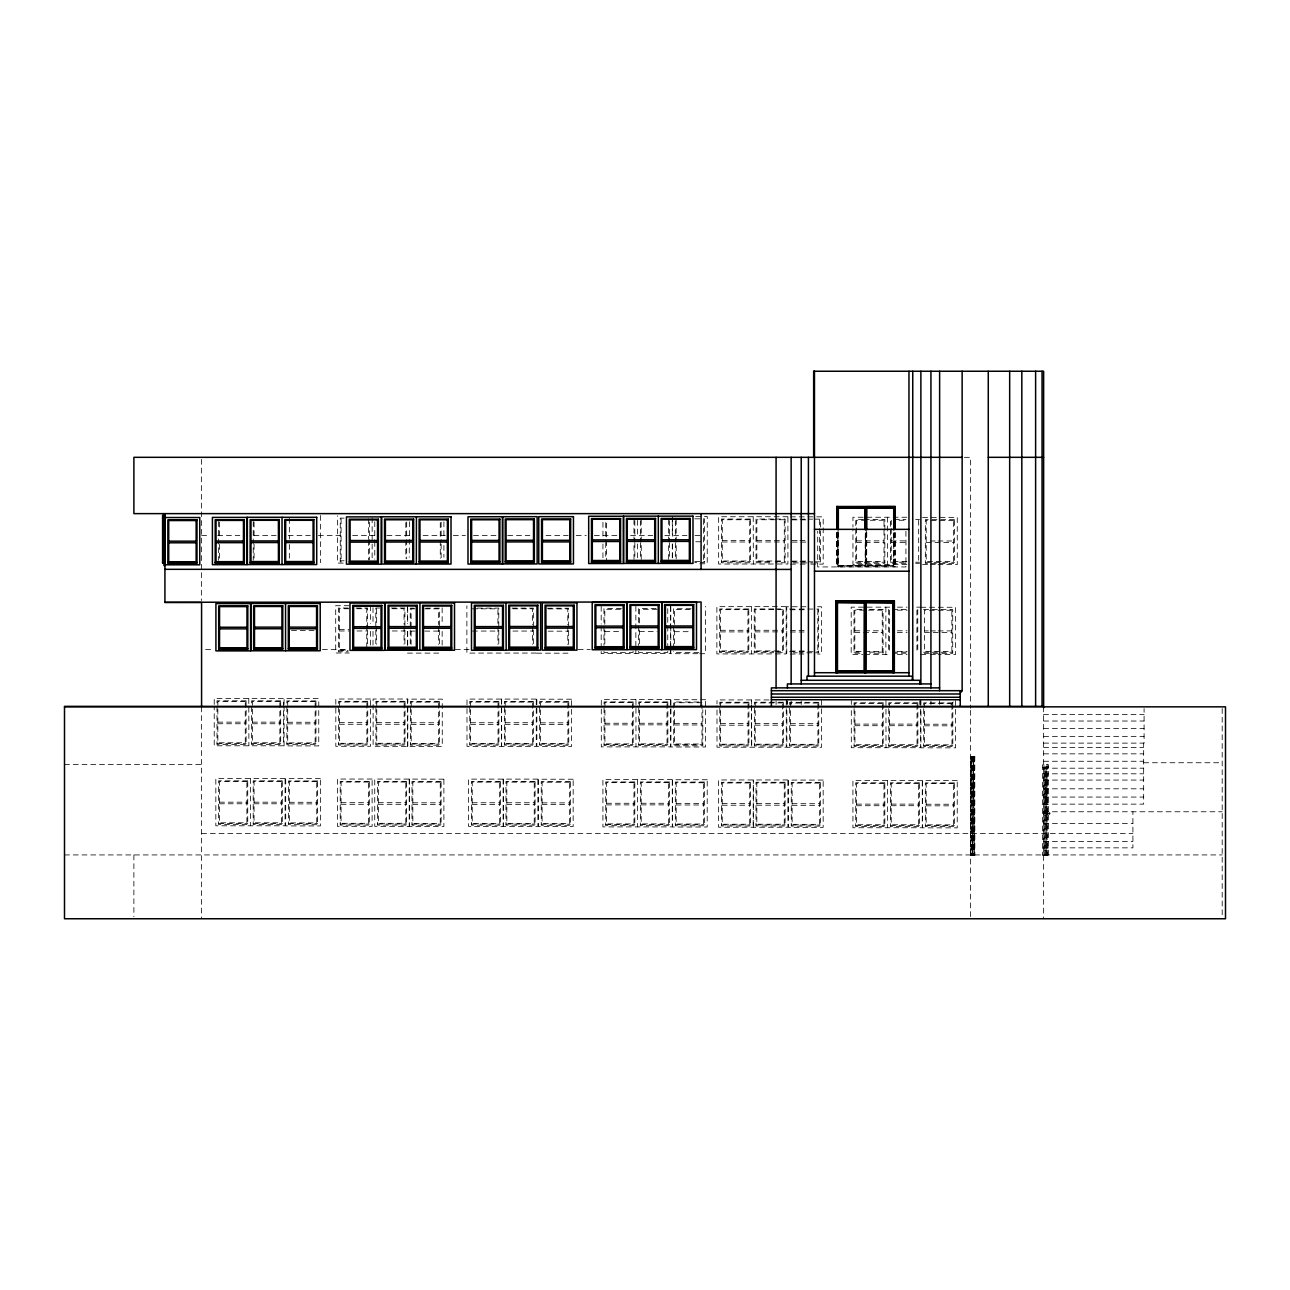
<?xml version="1.0" encoding="UTF-8"?>
<svg xmlns="http://www.w3.org/2000/svg" width="1290" height="1290" viewBox="0 0 1290 1290"><rect width="100%" height="100%" fill="white"/><g stroke="black" fill="none" stroke-linecap="round" stroke-linejoin="round"><path stroke-width="0.75" stroke-dasharray="5 3.75" d="M972.515 853.158L971.563 758.681M974.385 853.142L973.45 758.665M1044.868 767.099L1044.868 855.141L1044.868 766.986L1048.399 766.986M1045.996 855.141L1045.996 767.099M1046.142 767.099L1046.142 855.141L1046.142 766.986M1047.27 855.141L1047.27 767.099M1047.415 813.377C1047.029 810.507 1047.351 817.15 1047.432 812.458M1047.722 813.555L1047.722 813.281M837.807 531.625L837.694 565.471L865.284 565.842L865.38 531.851M866.235 531.641L866.138 565.488L893.712 565.859L893.809 531.851M1045.432 813.264L1045.432 813.538M1045.706 812.942C1040.466 814.264 1048.447 813.764 1045.706 812.571M1047.399 812.958C1046.222 814.587 1050.705 811.539 1049.947 813.893M1043.513 813.974L1043.223 812.926L1043.368 813.942M1047.125 812.587L1047.432 814.474M1047.432 813.942L1049.705 813.99M1047.141 814.474L1047.109 813.458M1049.899 812.974L1049.48 813.764M950.843 704.872L953.197 701.937M1049.334 812.942L1049.399 813.99M964.372 457.321L970.419 457.321L970.419 708.339M695.681 516.516L707.243 516.516L707.243 563.794L699.535 563.794M790.447 516.838L823.197 516.838L823.197 564.117L807.782 564.117M906.886 517.242L852.948 517.242L852.948 527.094M922.576 517.355L957.261 517.355L957.261 564.633L937.991 564.633M344.124 518.112L340.254 518.112L340.254 561.86L344.124 561.86M694.762 518.822L704.453 518.822L704.453 562.569L694.762 562.569M773.484 519.032L756.021 519.032L756.021 562.779L773.484 562.779M775.419 519.032L785.126 519.032L785.126 562.779L775.419 562.779M791.302 519.144L812.652 519.144M814.587 519.144L820.408 519.144L820.408 562.891L814.587 562.891M863.494 519.548L855.738 519.548L855.738 563.295L884.859 563.295L884.859 519.548L865.445 519.548M894.293 519.548L905.935 519.548M915.642 519.548L919.512 519.548M792.141 519.854L805.863 519.854M899.082 520.257L906.918 520.257M201.579 535.543L209.641 535.543M217.688 535.543L239.843 535.543M253.953 535.543L276.108 535.543M288.186 535.543L310.342 535.543M318.404 535.543L342.576 535.543M352.638 535.543L374.793 535.543M386.871 535.543L411.042 535.543M423.136 535.543L445.292 535.543M453.338 535.543L465.432 535.543M473.478 535.543L497.65 535.543M507.728 535.543L529.884 535.543M545.993 535.543L568.148 535.543M576.211 535.543L586.273 535.543M594.335 535.543L618.507 535.543M630.584 535.543L652.74 535.543M664.834 535.543L686.973 535.543M695.036 535.543L701.083 535.543M722.287 540.381L749.7 540.381M756.859 540.365L784.288 540.365M792.141 540.478L798.026 540.478M799.977 540.478L805.863 540.478M856.576 540.881L884.005 540.881M891.245 540.881L906.918 540.881M930.122 540.994L935.992 540.994M937.959 540.994L953.632 540.994M695.778 541.768L701.647 541.768M722.287 541.994L749.7 541.994M756.859 541.977L784.288 541.977M792.141 542.09L805.863 542.09M856.576 542.493L884.005 542.493M891.245 542.493L906.918 542.493M926.204 542.606L953.632 542.606M340.254 560.779L344.124 560.779M792.141 561.118L805.863 561.118M694.762 561.489L704.453 561.489M721.433 561.714L750.554 561.714M756.021 561.698L773.484 561.698M775.419 561.698L785.126 561.698M906.918 561.521L891.245 561.521L891.245 520.257M791.302 561.811L812.652 561.811M814.587 561.811L820.408 561.811M855.738 562.214L884.859 562.214M890.406 562.214L905.935 562.214M915.642 562.214L919.512 562.214M925.349 562.327L954.471 562.327M343.253 563.085L337.464 563.085L337.464 515.823M793.237 562.891L812.652 562.891M905.935 563.295L890.406 563.295L890.406 519.548M915.642 563.295L919.512 563.295M790.447 564.117L798.155 564.117M800.074 564.117L805.863 564.117M906.886 564.52L852.948 564.52L852.948 529.061M922.576 564.633L928.349 564.633M930.284 564.633L936.056 564.633M838.323 565.488L865.284 565.536L838.323 565.939M866.751 565.536L893.712 565.536L866.751 565.939M895.26 566.745L836.758 566.762L836.758 532.609M349.187 605.72L335.706 605.72L335.706 652.998L349.187 652.998M806.024 606.751L786.755 606.751L786.755 654.03L806.024 654.03M817.586 606.751L821.44 606.751L821.44 654.03L817.586 654.03M889.713 607.155L851.19 607.155L851.19 654.433L862.752 654.433M897.421 607.155L907.047 607.155M916.69 607.155L920.544 607.155M920.818 607.268L955.503 607.268L955.503 654.546L938.152 654.546M348.187 608.025L338.496 608.025L338.496 651.773L348.187 651.773M355.959 608.025L367.602 608.025L367.602 627.908M379.679 608.025L375.793 608.025L375.793 627.908M391.322 608.025L404.915 608.025L404.915 627.908M414.138 608.138L410.252 608.138L410.252 628.02M425.781 608.138L439.374 608.138L439.374 628.02M477.429 608.106L498.779 608.106L498.779 627.988M512.001 608.106L533.351 608.106L533.351 627.988M547.283 608.219L568.648 608.219L568.648 649.966M349.122 608.735L339.334 608.735L339.334 649.999L349.122 649.999M356.959 608.735L366.763 608.735L366.763 648.096M392.305 608.735L404.06 608.735L404.06 624.457M472.463 608.816L497.924 608.816L497.924 624.537M512.92 608.799L532.512 608.799L532.512 624.521M621.441 608.622L603.962 608.622L603.962 645.468M656.094 608.622L638.631 608.622L638.631 645.468M691.053 608.735L673.59 608.735L673.59 648.499M415.009 608.848L411.107 608.848L411.107 644.403M424.813 608.848L438.519 608.848L438.519 624.57M548.202 608.912L567.793 608.912L567.793 624.634M773.661 608.944L754.247 608.944L754.247 652.692L773.661 652.692M775.613 608.944L783.369 608.944L783.369 652.692L775.613 652.692M789.544 609.057L797.301 609.057M799.252 609.057L818.65 609.057L818.65 652.804L799.252 652.804M620.474 609.315L604.817 609.315L604.817 624.328M657.11 609.315L639.469 609.315L639.469 624.328M690.102 609.428L674.428 609.428L674.428 624.441M861.736 609.461L853.98 609.461L853.98 653.208L861.736 653.208M869.508 609.461L883.086 609.461L883.086 653.208L869.508 653.208M892.519 609.461L906.112 609.461M923.592 609.573L952.713 609.573L952.713 653.321L923.592 653.321M790.383 609.751L806.057 609.751M897.324 610.154L907.112 610.154M339.334 629.359L349.122 629.359M720.513 630.294L747.942 630.294M755.101 630.278L782.53 630.278M291.508 630.568L315.018 630.568M790.383 630.391L806.057 630.391M854.819 630.794L862.655 630.794M864.623 630.794L882.247 630.794M897.324 630.794L907.112 630.794M339.334 630.971L349.122 630.971M356.959 630.971L366.763 630.971M392.305 630.971L404.06 630.971M411.107 631.084L415.009 631.084M424.813 631.084L438.519 631.084M472.463 631.052L497.924 631.052M512.92 631.052L532.512 631.052M924.446 630.907L928.365 630.907M930.316 630.907L936.201 630.907M938.152 630.907L951.859 630.907M548.202 631.165L567.793 631.165M604.817 631.568L620.474 631.568M639.469 631.568L657.11 631.568M674.428 631.681L690.102 631.681M720.513 631.907L747.942 631.907M755.101 631.89L782.53 631.89M790.383 632.003L806.057 632.003M854.819 632.406L882.247 632.406M897.324 632.406L907.112 632.406M924.446 632.519L951.859 632.519M205.61 649.418L213.672 649.418M322.419 649.418L348.606 649.418M455.354 649.418L469.463 649.418M578.226 649.418L590.304 649.418M338.496 650.692L348.187 650.692M790.383 651.031L806.057 651.031M897.324 651.434L907.112 651.434M719.675 651.627L748.797 651.627M754.247 651.611L773.661 651.611M775.613 651.611L783.369 651.611M789.544 651.724L797.301 651.724M799.252 651.724L818.65 651.724M853.98 652.127L861.736 652.127M869.508 652.127L883.086 652.127M892.519 652.127L906.112 652.127M923.592 652.24L952.713 652.24M698.825 652.482L673.59 652.482L673.59 651.402M793.415 652.804L797.301 652.804M407.463 653.111L442.147 653.111M536.14 653.062L466.883 653.079L466.883 605.816M536.737 653.175L571.422 653.175M892.519 653.208L906.112 653.208M697.777 653.707L670.8 653.707L670.8 647.79M699.696 653.707L705.485 653.707L705.485 606.429M864.687 654.433L889.713 654.433M897.421 654.433L907.047 654.433M920.818 654.546L928.526 654.546M930.445 654.546L936.234 654.546M768.921 699.938L716.998 699.938L716.998 703.889M698.938 702.018L673.702 702.018L673.702 745.765L702.808 745.765L702.808 709.774M701.97 702.728L674.541 702.728L674.541 743.991L701.97 743.991L701.97 704.695M1043.497 714.596L1144.085 714.596M1043.642 721.029L1144.085 721.029M217.849 722.142L245.261 722.142M252.421 722.142L279.849 722.142M287.702 722.255L315.131 722.255M339.447 722.658L366.876 722.658M376.745 722.658L404.173 722.658M470.624 722.739L498.037 722.739M505.196 722.722L532.625 722.722M411.204 722.771L438.632 722.771M540.478 722.835L567.906 722.835M604.929 723.239L632.342 723.239M639.582 723.239L667.011 723.239M674.541 723.351L701.97 723.351M755.214 723.561L782.643 723.561M217.849 723.755L245.261 723.755M252.421 723.755L279.849 723.755M720.626 723.577L748.055 723.577M790.496 723.69L817.925 723.69M287.702 723.867L315.131 723.867M854.931 724.093L882.36 724.093M889.6 724.093L917.029 724.093M339.447 724.271L366.876 724.271M376.745 724.271L404.173 724.271M470.624 724.351L498.037 724.351M505.196 724.335L532.625 724.335M924.559 724.206L951.972 724.206M411.204 724.383L438.632 724.383M540.478 724.448L567.906 724.448M604.929 724.851L632.342 724.851M639.582 724.851L667.011 724.851M674.541 724.964L701.97 724.964M755.214 725.174L782.643 725.174M720.626 725.19L748.055 725.19M790.496 725.286L817.925 725.286M854.931 725.706L882.36 725.706M889.6 725.706L917.029 725.706M924.559 725.818L951.972 725.818M1043.642 728.447L1144.085 728.447M1043.642 736.364L1144.085 736.364M1043.642 743.121L1144.085 743.121L1144.085 708.613M216.994 743.475L246.116 743.475M251.582 743.475L280.688 743.475M286.864 743.588L315.969 743.588M338.593 743.991L367.714 743.991M375.906 743.991L405.028 743.991M410.365 744.104L439.487 744.104M469.77 744.072L498.891 744.072M504.358 744.056L533.463 744.056M539.639 744.169L568.761 744.169M604.075 744.572L633.197 744.572M638.744 744.572L667.865 744.572M673.702 744.685L702.808 744.685M719.788 744.91L748.909 744.91M754.36 744.91L783.481 744.91M789.657 745.023L818.763 745.023M854.093 745.427L883.199 745.427M888.762 745.427L917.867 745.427M923.705 745.539L952.826 745.539M1043.642 747.41L1143.666 747.41M1043.642 753.844L1143.666 753.844M970.709 756.795L974.788 756.795M971.064 756.908L972.579 756.908M1043.642 761.261L1143.666 761.261M1143.666 762.745L1222.194 762.745M64.5 764.567L201.579 764.567M1042.626 767.55L1046.126 767.55M1043.642 768.195L1143.666 768.195M1043.642 773.807L1143.666 773.807M1047.077 779.579L1045.755 779.579L1045.755 804.444L1047.077 804.444M1043.642 780.063L1143.666 780.063M1043.642 788.803L1143.666 788.803M1043.642 797.059L1143.666 797.059M219.461 802.17L246.89 802.17M254.049 802.17L281.462 802.17M289.331 802.283L316.743 802.283M341.06 802.686L368.489 802.686M378.373 802.686L405.802 802.686M412.832 802.799L440.261 802.799M472.237 802.767L499.665 802.767M506.825 802.751L534.237 802.751M542.106 802.864L569.535 802.864M606.542 803.267L633.971 803.267M641.211 803.267L668.639 803.267M676.17 803.38L703.582 803.38M722.255 803.606L749.684 803.606M756.827 803.589L784.256 803.589M219.461 803.783L246.89 803.783M254.049 803.783L281.462 803.783M289.331 803.896L316.743 803.896M792.125 803.702L819.537 803.702M856.56 804.122L883.973 804.122M891.229 804.122L918.641 804.122M1043.642 804.138L1143.666 804.138L1143.666 743.121M341.06 804.299L368.489 804.299M378.373 804.299L405.802 804.299M412.832 804.412L440.261 804.412M472.237 804.38L499.665 804.38M506.825 804.363L534.237 804.363M926.172 804.234L953.6 804.234M542.106 804.476L569.535 804.476M606.542 804.879L633.971 804.879M641.211 804.879L668.639 804.879M676.17 804.992L703.582 804.992M722.255 805.218L749.684 805.218M756.827 805.202L784.256 805.202M792.125 805.315L819.537 805.315M856.56 805.718L883.973 805.718M891.229 805.718L918.641 805.718M926.172 805.831L953.6 805.831M1043.642 811.765L1222.194 811.765M218.623 823.504L247.728 823.504M253.195 823.504L282.317 823.504M1043.642 823.488L1132.91 823.488M288.476 823.617L317.598 823.617M340.221 824.02L369.343 824.02M377.519 824.02L406.64 824.02M411.978 824.133L441.099 824.133M471.398 824.1L500.504 824.1M505.97 824.084L535.092 824.084M541.252 824.197L570.374 824.197M605.703 824.6L634.809 824.6M640.356 824.6L669.478 824.6M675.315 824.713L704.437 824.713M721.4 824.939L750.522 824.939M755.988 824.923L785.11 824.923M791.27 825.052L820.392 825.052M855.705 825.455L884.827 825.455M890.374 825.455L919.496 825.455M925.333 825.568L954.439 825.568M201.579 833.501L1132.91 833.501M1043.642 841.58L1132.91 841.58M1043.642 847.852L1132.91 847.852L1132.91 811.765M971.128 853.158L972.176 853.899M973.015 853.142L974.063 853.883M64.5 854.931L1222.194 854.931M970.773 855.06L974.853 855.06M1042.578 855.141L1048.431 855.141M1046.013 812.442L1046.013 814.458M1222.194 708.5L1222.194 916.771M1048.399 855.141L1048.431 764.728L1042.578 764.728L1042.626 855.141M1047.093 764.728L1047.125 855.141M1046.883 779.579L1046.883 804.444M1046.513 779.579L1046.513 804.444M1046.319 779.579L1046.319 804.444M1043.916 764.728L1043.868 855.141M1043.642 706.839L1043.642 918.754M974.563 756.649L974.385 855.512L974.385 756.891L973.112 756.956L973.112 855.512M974.063 756.891L973.95 855.512M973.45 756.891L973.45 855.512M972.789 756.649L973.015 855.512M972.628 756.649L972.515 855.528L971.064 855.528L970.935 756.649M972.402 756.908L972.402 855.528M972.08 756.908L972.08 855.528M971.451 756.908L971.563 855.528M971.241 756.908L971.241 855.528M970.419 710.355L970.419 916.771M955.6 700.567L955.6 747.829L920.931 747.829L920.931 706.469M939.62 700.47L939.62 704.388M930.929 700.809L930.929 704.501M920.931 700.567L920.931 704.501M920.657 700.454L920.657 747.716L851.303 747.716L851.303 706.356M919.738 700.744L919.738 704.485M918.674 520.257L918.674 561.521M917.754 609.461L917.754 653.208M916.916 610.154L916.916 651.434M905.935 531.319L905.935 566.939L817.699 566.939L817.699 531.319M895.212 532.609L895.212 566.939M894.905 532.609L895.05 566.745M894.18 532.786L894.131 566.939M893.68 532.786L893.712 566.939M889.487 610.154L889.487 651.434M888.649 609.461L888.649 653.208M887.633 517.242L887.633 564.52M887.601 780.482L887.601 827.745M885.972 700.454L885.988 747.716M885.875 607.155L885.859 654.433M866.751 531.851L866.703 566.939M866.283 532.786L866.332 566.939M865.751 532.77L865.703 566.939M851.303 700.454L851.303 704.388M838.323 531.835L838.355 566.939M837.097 532.609L837.097 566.762M836.791 532.609L836.871 566.939M821.553 700.051L821.553 747.313L786.868 747.313L786.868 705.952M819.569 519.854L819.569 561.118M817.812 609.751L817.812 651.031M801.219 700.744L801.219 704.485M791.141 700.744L791.141 704.485M787.384 700.809L787.384 704.501M786.868 700.051L786.868 703.985M786.271 699.938L786.271 747.2L716.998 747.216L716.998 705.856M776.08 700.809L776.08 704.501M753.231 516.726L753.328 564.02M751.473 606.639L751.57 653.933M751.586 703.872L751.586 699.938L751.683 747.216L751.586 705.84M703.614 519.515L703.614 560.779M676.186 519.515L676.186 558.828M675.347 520.757L675.347 540.687M675.347 542.687L675.347 558.586M674.428 630.068L674.428 644.984M672.558 516.516L672.558 536.221M672.558 544.09L672.558 557.877M672.284 520.338L672.284 536.108M672.284 543.977L672.284 557.764M670.8 606.429L670.8 624.15M670.8 626.118L670.8 645.822M670.526 606.316L670.526 653.595L601.188 653.595L601.188 647.677M669.51 520.644L669.51 540.575M669.51 542.574L669.51 558.473M668.655 519.402L668.655 560.666M667.752 608.622L667.752 645.468M667.752 651.289L667.752 652.369L638.631 652.369L638.631 651.289M641.243 519.402L641.243 560.666M640.388 520.644L640.388 540.575M640.388 542.574L640.388 558.473M639.469 629.955L639.469 644.871M637.615 520.338L637.615 536.108M637.615 543.977L637.615 557.764M637.582 779.628L637.599 826.906M635.857 606.316L635.841 653.595M635.954 699.599L635.97 746.878M634.841 520.644L634.841 540.575M634.841 542.574L634.841 558.473M633.987 519.402L633.987 560.666M633.084 651.289L633.084 652.369L603.962 652.369L603.962 651.289M606.574 523.159L606.574 560.666M605.72 522.579L605.72 540.575M605.72 542.574L605.72 558.473M604.817 629.955L604.817 644.871M602.946 522.305L602.946 536.108M602.946 543.977L602.946 557.764M601.188 606.316L601.188 624.038M601.188 626.005L601.188 645.71M567.793 626.601L567.793 644.468M533.351 629.971L533.351 649.854M532.512 626.489L532.512 644.355M503.293 779.128L503.293 826.406M503.197 779.112L503.197 826.39M501.665 699.099L501.665 746.378M501.568 699.083L501.568 746.362M498.779 629.988L498.779 649.87M497.924 626.505L497.924 644.371M443.905 521.837L443.905 537.591M443.905 545.476L443.905 557.296M442.147 607.816L442.147 623.57M442.147 631.439L442.147 645.226M441.132 522.111L441.132 542.09M441.132 544.074L441.132 558.006M440.277 522.676L440.277 538.575M440.277 540.542L440.277 558.296M439.374 630.02L439.374 649.902M438.519 626.521L438.519 644.403M410.252 630.02L410.252 649.902M409.446 521.724L409.236 557.296M409.43 779.047L409.43 826.326M409.204 779.16L409.204 826.438M407.688 607.703L407.688 623.457M407.688 631.326L407.688 645.113M407.801 746.297L407.801 699.019L373.116 699.019L373.116 746.297L442.26 746.41L442.26 699.132L407.575 699.132L407.575 746.41M407.463 605.832L407.463 623.57M407.463 631.439L407.463 645.226M406.673 521.999L406.673 558.844M405.818 522.563L405.818 539.446M405.818 540.429L405.818 558.183M404.915 629.907L404.915 649.789M404.06 626.408L404.06 644.291M376.632 608.735L376.632 644.291M375.793 629.907L375.793 649.789M374.777 521.724L374.777 539.446M374.777 541.429L374.777 559.15M373.003 607.703L373.003 623.457M373.003 631.326L373.003 645.113M372.149 517.79L372.149 559.15M370.391 605.72L370.391 623.457M370.391 631.326L370.391 645.113M369.359 521.999L369.359 559.876M368.521 518.822L368.521 539.446M368.521 540.429L368.521 560.086M367.602 629.907L367.602 649.789M341.092 518.822L341.092 560.086M320.404 515.419L320.404 562.682M289.347 518.419L289.347 539.043M289.347 544.461L289.347 559.683M284.074 704.517L284.074 698.616L318.759 698.616L318.759 745.894L284.074 745.894L284.074 706.485M254.066 522.047L254.066 538.93M254.066 544.348L254.066 559.57M253.227 521.482L253.227 560.263M250.421 778.531L250.518 825.81M248.793 698.503L248.889 745.781M219.494 522.063L219.494 538.946M219.494 544.364L219.494 559.586M218.639 521.499L218.639 560.279M214.221 704.421L214.221 698.519L283.478 698.503L283.478 745.781L214.221 745.781L214.221 706.388M201.579 459.321L201.579 570.712M201.579 572.696L201.579 600.543M201.579 706.839L201.579 918.754M133.886 854.931L133.886 916.771M787.916 516.726L718.659 516.742L718.659 564.02L787.916 564.004L787.916 516.726M750.554 519.048L721.433 519.048L721.433 562.795L750.554 562.795L750.554 519.048M749.7 519.741L722.287 519.741L722.287 561.005L749.7 561.005L749.7 519.741M784.288 519.741L756.859 519.741L756.859 561.005L784.288 561.005L784.288 519.741M954.471 519.66L925.349 519.66L925.349 563.408L954.471 563.408L954.471 519.66M884.005 520.257L856.576 520.257L856.576 561.521L884.005 561.521L884.005 520.257M953.632 520.37L926.204 520.37L926.204 561.634L953.632 561.634L953.632 520.37M786.158 606.639L716.885 606.655L716.885 653.933L786.158 653.917L786.158 606.639M748.797 608.961L719.675 608.961L719.675 652.708L748.797 652.708L748.797 608.961M747.942 609.654L720.513 609.654L720.513 650.918L747.942 650.918L747.942 609.654M782.53 609.638L755.101 609.638L755.101 650.918L782.53 650.918L782.53 609.638M882.247 610.154L854.819 610.154L854.819 651.434L882.247 651.434L882.247 610.154M951.859 610.267L924.446 610.267L924.446 651.547L951.859 651.547L951.859 610.267M370.504 699.019L335.819 699.019L335.819 746.297L370.504 746.297L370.504 699.019M536.253 699.083L466.996 699.099L466.996 746.378L536.253 746.362L536.253 699.083M571.534 699.196L536.85 699.196L536.85 746.475L571.534 746.475L571.534 699.196M670.639 699.599L601.301 699.599L601.301 746.878L670.639 746.878L670.639 699.599M705.598 699.712L670.913 699.712L670.913 746.991L705.598 746.991L705.598 699.712M246.116 700.809L216.994 700.809L216.994 744.556L246.116 744.556L246.116 700.809M280.688 700.809L251.582 700.809L251.582 744.556L280.688 744.556L280.688 700.809M315.969 700.922L286.864 700.922L286.864 744.669L315.969 744.669L315.969 700.922M245.261 701.518L217.849 701.518L217.849 742.782L245.261 742.782L245.261 701.518M279.849 701.502L252.421 701.502L252.421 742.766L279.849 742.766L279.849 701.502M367.714 701.325L338.593 701.325L338.593 745.072L367.714 745.072L367.714 701.325M405.028 701.325L375.906 701.325L375.906 745.072L405.028 745.072L405.028 701.325M439.487 701.438L410.365 701.438L410.365 745.185L439.487 745.185L439.487 701.438M498.891 701.405L469.77 701.405L469.77 745.152L498.891 745.152L498.891 701.405M533.463 701.389L504.358 701.389L504.358 745.136L533.463 745.136L533.463 701.389M568.761 701.502L539.639 701.502L539.639 745.249L568.761 745.249L568.761 701.502M315.131 701.615L287.702 701.615L287.702 742.879L315.131 742.879L315.131 701.615M366.876 702.018L339.447 702.018L339.447 743.282L366.876 743.282L366.876 702.018M404.173 702.018L376.745 702.018L376.745 743.282L404.173 743.282L404.173 702.018M633.197 701.905L604.075 701.905L604.075 745.652L633.197 745.652L633.197 701.905M667.865 701.905L638.744 701.905L638.744 745.652L667.865 745.652L667.865 701.905M438.632 702.131L411.204 702.131L411.204 743.395L438.632 743.395L438.632 702.131M498.037 702.099L470.624 702.099L470.624 743.363L498.037 743.363L498.037 702.099M532.625 702.099L505.196 702.099L505.196 743.363L532.625 743.363L532.625 702.099M567.906 702.212L540.478 702.212L540.478 743.475L567.906 743.475L567.906 702.212M748.909 702.244L719.788 702.244L719.788 745.991L748.909 745.991L748.909 702.244M783.481 702.228L754.36 702.228L754.36 745.975L783.481 745.975L783.481 702.228M632.342 702.615L604.929 702.615L604.929 743.879L632.342 743.879L632.342 702.615M667.011 702.615L639.582 702.615L639.582 743.879L667.011 743.879L667.011 702.615M818.763 702.341L789.657 702.341L789.657 746.088L818.763 746.088L818.763 702.341M883.199 702.76L854.093 702.76L854.093 746.491L883.199 746.491L883.199 702.76M917.867 702.76L888.762 702.76L888.762 746.491L917.867 746.491L917.867 702.76M952.826 702.873L923.705 702.873L923.705 746.604L952.826 746.604L952.826 702.873M748.055 702.953L720.626 702.953L720.626 744.217L748.055 744.217L748.055 702.953M782.643 702.937L755.214 702.937L755.214 744.201L782.643 744.201L782.643 702.937M817.925 703.05L790.496 703.05L790.496 744.314L817.925 744.314L817.925 703.05M882.36 703.453L854.931 703.453L854.931 744.717L882.36 744.717L882.36 703.453M917.029 703.453L889.6 703.453L889.6 744.717L917.029 744.717L917.029 703.453M951.972 703.566L924.559 703.566L924.559 744.83L951.972 744.83L951.972 703.566M974.788 756.585L970.709 756.585L970.773 855.286L974.853 855.286L974.788 756.585M285.09 778.531L215.833 778.547L215.833 825.81L285.09 825.793L285.09 778.531M320.372 778.644L285.703 778.644L285.703 825.923L320.372 825.923L320.372 778.644M372.117 779.047L337.432 779.047L337.432 826.326L372.117 826.326L372.117 779.047M443.889 779.16L374.745 779.047L374.745 826.326L443.889 826.438L443.889 779.16M537.865 779.112L468.609 779.128L468.609 826.406L537.865 826.39L537.865 779.112M573.163 779.225L538.478 779.225L538.478 826.503L573.163 826.503L573.163 779.225M672.267 779.628L602.914 779.628L602.914 826.906L672.267 826.906L672.267 779.628M707.21 779.74L672.542 779.74L672.542 827.019L707.21 827.019L707.21 779.74M787.884 779.966L718.627 779.966L718.627 827.245L787.884 827.229L787.884 779.966M823.165 780.079L788.496 780.079L788.496 827.342L823.165 827.342L823.165 780.079M922.269 780.482L852.932 780.482L852.932 827.745L922.269 827.745L922.269 780.482M957.228 780.595L922.543 780.595L922.543 827.857L957.228 827.857L957.228 780.595M247.728 780.837L218.623 780.837L218.623 824.584L247.728 824.584L247.728 780.837M282.317 780.837L253.195 780.837L253.195 824.584L282.317 824.584L282.317 780.837M317.598 780.95L288.476 780.95L288.476 824.697L317.598 824.697L317.598 780.95M369.343 781.353L340.221 781.353L340.221 825.1L369.343 825.1L369.343 781.353M406.64 781.353L377.519 781.353L377.519 825.1L406.64 825.1L406.64 781.353M246.89 781.547L219.461 781.547L219.461 822.81L246.89 822.81L246.89 781.547M281.462 781.53L254.049 781.53L254.049 822.794L281.462 822.794L281.462 781.53M441.099 781.466L411.978 781.466L411.978 825.213L441.099 825.213L441.099 781.466M500.504 781.434L471.398 781.434L471.398 825.181L500.504 825.181L500.504 781.434M535.092 781.418L505.97 781.418L505.97 825.165L535.092 825.165L535.092 781.418M570.374 781.53L541.252 781.53L541.252 825.278L570.374 825.278L570.374 781.53M316.743 781.643L289.331 781.643L289.331 822.907L316.743 822.907L316.743 781.643M368.489 782.046L341.06 782.046L341.06 823.31L368.489 823.31L368.489 782.046M405.802 782.046L378.373 782.046L378.373 823.31L405.802 823.31L405.802 782.046M499.665 782.127L472.237 782.127L472.237 823.391L499.665 823.391L499.665 782.127M534.237 782.127L506.825 782.127L506.825 823.391L534.237 823.391L534.237 782.127M634.809 781.934L605.703 781.934L605.703 825.681L634.809 825.681L634.809 781.934M669.478 781.934L640.356 781.934L640.356 825.681L669.478 825.681L669.478 781.934M704.437 782.046L675.315 782.046L675.315 825.793L704.437 825.793L704.437 782.046M440.261 782.159L412.832 782.159L412.832 823.423L440.261 823.423L440.261 782.159M569.535 782.24L542.106 782.24L542.106 823.504L569.535 823.504L569.535 782.24M750.522 782.272L721.4 782.272L721.4 826.019L750.522 826.019L750.522 782.272M785.11 782.256L755.988 782.256L755.988 826.003L785.11 826.003L785.11 782.256M820.392 782.369L791.27 782.369L791.27 826.116L820.392 826.116L820.392 782.369M633.971 782.643L606.542 782.643L606.542 823.907L633.971 823.907L633.971 782.643M668.639 782.643L641.211 782.643L641.211 823.907L668.639 823.907L668.639 782.643M703.582 782.756L676.17 782.756L676.17 824.02L703.582 824.02L703.582 782.756M784.256 782.966L756.827 782.966L756.827 824.229L784.256 824.229L784.256 782.966M884.827 782.772L855.705 782.772L855.705 826.519L884.827 826.519L884.827 782.772M919.496 782.772L890.374 782.772L890.374 826.519L919.496 826.519L919.496 782.772M954.439 782.885L925.333 782.885L925.333 826.632L954.439 826.632L954.439 782.885M749.684 782.982L722.255 782.982L722.255 824.246L749.684 824.246L749.684 782.982M819.537 783.078L792.125 783.078L792.125 824.342L819.537 824.342L819.537 783.078M883.973 783.481L856.56 783.481L856.56 824.745L883.973 824.745L883.973 783.481M918.641 783.481L891.229 783.481L891.229 824.745L918.641 824.745L918.641 783.481M953.6 783.594L926.172 783.594L926.172 824.858L953.6 824.858L953.6 783.594M865.3 566.939L865.316 532.77L865.251 566.939M837.903 566.939L837.903 532.77L837.855 566.939M753.312 827.245L753.312 779.966L753.199 827.229"/><path stroke-width="1.5" d="M837.807 529.626L837.871 507.728L865.445 508.099L865.38 529.996M837.452 670.897L864.413 671.381L836.839 670.881L837 602.285L864.59 602.72L864.413 671.316L837.452 671.429M866.235 529.642L866.3 507.744L893.889 508.115L893.825 530.013M892.857 671.397L865.896 671.397L892.857 671.445L893.019 602.736L865.445 602.301L865.268 670.897L892.857 671.332L865.896 670.913M960.228 693.101L962.146 690.682L962.146 371.246M962.146 457.321L133.886 457.321L133.886 513.63L814.474 513.646M988.269 457.321L1043.642 457.321M838.323 507.647L865.284 507.679M866.751 507.647L893.712 507.696M838.323 508.099L865.284 508.05M866.751 508.099L893.712 508.066M162.588 517.596L163.894 517.596M165.088 517.532L199.773 517.532L199.773 564.81L165.088 564.81M162.588 518.177L165.233 518.257L165.233 565.536L163.943 565.536L163.894 515.291M814.474 529.351L908.966 529.351M592.32 539.897L619.748 539.897M627.279 539.784L654.707 539.784M661.947 539.784L689.36 539.784M350.09 540.526L377.519 540.526M385.387 540.413L412.8 540.413M419.959 540.429L447.388 540.429M471.624 540.413L499.053 540.413M506.083 540.3L533.512 540.3M542.397 540.3L569.825 540.3M216.043 541.042L243.455 541.042M250.986 540.929L278.414 540.929M285.654 540.929L313.083 540.929M168.716 541.171L196.144 541.171M592.32 541.51L619.748 541.51M627.279 541.397L654.707 541.397M661.947 541.397L689.36 541.397M350.09 542.139L377.519 542.139M385.387 542.026L412.8 542.026M419.959 542.042L447.388 542.042M471.624 542.026L499.053 542.026M506.083 541.913L533.512 541.913M542.397 541.913L569.825 541.913M216.043 542.655L243.455 542.655M250.986 542.542L278.414 542.542M285.654 542.542L313.083 542.542M168.716 542.784L196.144 542.784M591.481 561.231L620.587 561.231M626.424 561.118L655.546 561.118M661.093 561.118L690.215 561.118M384.533 561.747L413.655 561.747M419.121 561.763L448.227 561.763M470.769 561.747L499.891 561.747M505.228 561.634L534.35 561.634M541.558 561.634L570.664 561.634M349.251 561.86L378.373 561.86M250.147 562.263L279.269 562.263M284.816 562.263L313.922 562.263M162.588 562.553L164.669 562.553L163.379 562.666M167.877 562.505L196.983 562.505M215.188 562.375L244.31 562.375M163.362 563.069L164.669 563.069L162.588 563.149L162.588 515.291L164.669 515.274L164.669 519.209M164.927 569.325L791.141 569.422M814.474 571.212L908.966 571.212M864.413 601.043L837.452 601.043L837.484 672.622M164.927 602.253L701.083 602.011L701.083 706.356M837.452 602.237L864.413 602.188M865.896 602.204L892.857 602.204M837.452 602.72L864.413 602.72M865.896 602.736L892.857 602.736M506.18 602.978L471.495 602.978L471.495 650.257L506.18 650.257L505.954 602.865L540.639 602.865L540.639 650.144L505.954 650.144M630.778 625.989L658.206 625.989M665.447 625.989L692.875 625.989M595.835 626.101L623.247 626.101M509.582 626.505L537.011 626.505M545.912 626.505L573.324 626.505M353.605 626.73L381.034 626.73M388.887 626.618L416.315 626.618M423.475 626.634L450.887 626.634M475.123 626.618L502.552 626.618M219.542 627.246L246.971 627.246M254.501 627.134L281.93 627.134M289.17 627.134L316.582 627.134M630.778 627.601L658.206 627.601M665.447 627.601L692.875 627.601M595.835 627.714L623.247 627.714M509.582 628.117L537.011 628.117M545.912 628.117L573.324 628.117M353.605 628.343L381.034 628.343M388.887 628.23L416.315 628.23M423.475 628.246L450.887 628.246M475.123 628.23L502.552 628.23M219.542 628.859L246.971 628.859M254.501 628.746L281.93 628.746M289.17 628.746L316.582 628.746M594.98 647.435L624.102 647.435M629.939 647.322L659.061 647.322M664.608 647.322L693.714 647.322M388.048 647.951L417.154 647.951M422.62 647.967L451.742 647.967M474.285 647.951L503.406 647.951M508.744 647.838L537.865 647.838M545.057 647.838L574.179 647.838M352.75 648.064L381.872 648.064M218.703 648.58L247.809 648.58M253.646 648.467L282.768 648.467M288.315 648.467L317.437 648.467M835.888 672.413L894.389 672.396M814.474 672.703L908.966 672.703M801.219 680.298L919.738 680.298L919.738 683.926M930.929 683.926L787.384 683.926L787.384 687.876M939.62 687.876L771.388 687.876L771.388 706.356M771.388 690.682L962.146 690.682M771.388 693.988L960.228 693.988M771.388 697.277L960.228 697.277M771.388 699.744L960.228 699.744M1043.642 706.356L64.5 706.356L64.5 918.754L1225.5 918.754L1225.5 706.839L64.5 706.839M1043.642 707.807L1043.642 371.246L813.651 371.246L813.651 457.321M1042.046 371.246L1042.046 706.356M1035.612 371.246L1035.612 706.356M1021.825 371.246L1021.825 706.356M1009.667 371.246L1009.667 706.356M988.269 371.246L988.269 706.356M960.228 690.682L960.228 706.356M939.62 371.246L939.62 690.682M930.929 371.246L930.929 687.876M920.883 371.246L920.883 683.926M912.756 371.246L912.756 680.298M912.32 680.298L912.32 676.17L806.992 676.17L806.992 680.298M908.966 371.246L908.966 676.17M895.212 528.755L895.26 506.454L836.758 506.502L836.758 528.594M894.905 506.502L894.905 528.594M894.341 672.638L894.389 600.769L835.888 600.834L835.952 672.622M894.18 506.647L894.131 528.755M894.051 600.834L894.051 672.396M893.76 528.755L893.712 506.647L866.751 506.696L866.751 529.868M893.309 601.011L893.309 672.638M892.857 672.638L892.89 601.011L865.896 601.059L865.913 672.638M866.283 506.647L866.332 528.755M865.703 506.647L865.751 528.755M865.429 601.011L865.477 672.638M864.881 600.995L864.832 672.622M864.381 600.995L864.413 672.622M838.323 506.647L838.323 529.868M837.097 506.502L837.097 528.594M836.791 506.502L836.823 528.755M836.984 600.995L837.033 672.622M836.097 600.834L836.001 672.622M814.474 371.246L814.474 676.17M813.813 371.246L813.813 457.321M808.427 457.321L808.427 676.17M801.219 457.321L801.219 683.926M791.141 457.321L791.141 683.926M776.08 457.321L776.08 687.876M701.083 513.63L701.083 569.422M661.835 602.349L661.835 649.628M661.818 602.349L661.818 649.628M658.319 516.145L658.335 563.424M502.681 516.774L502.681 564.053L467.996 564.053L467.996 516.774L537.14 516.661L537.14 563.94L502.455 563.94L502.455 516.661M419.943 602.978L419.847 650.257M416.428 516.774L416.331 564.053M285.542 603.494L285.558 650.773M282.042 517.29L282.026 564.568M201.579 706.839L201.579 602.527L164.927 602.527L164.927 513.63M163.379 515.274L163.379 519.209M623.376 516.258L588.692 516.258L588.692 563.537L623.376 563.537L623.376 516.258M692.988 516.145L623.65 516.145L623.65 563.424L692.988 563.424L692.988 516.145M381.147 516.887L346.462 516.887L346.462 564.165L381.147 564.165L381.147 516.887M451.016 516.79L381.759 516.774L381.759 564.053L451.016 564.053L451.016 516.79M573.453 516.661L538.769 516.661L538.769 563.94L573.453 563.94L573.453 516.661M247.083 517.403L212.415 517.403L212.415 564.681L247.083 564.681L247.083 517.403M316.711 517.29L247.358 517.29L247.358 564.568L316.711 564.568L316.711 517.29M655.546 518.451L626.424 518.451L626.424 562.198L655.546 562.198L655.546 518.451M690.215 518.451L661.093 518.451L661.093 562.198L690.215 562.198L690.215 518.451M620.587 518.564L591.481 518.564L591.481 562.311L620.587 562.311L620.587 518.564M534.35 518.967L505.228 518.967L505.228 562.714L534.35 562.714L534.35 518.967M570.664 518.967L541.558 518.967L541.558 562.714L570.664 562.714L570.664 518.967M378.373 519.193L349.251 519.193L349.251 562.94L378.373 562.94L378.373 519.193M413.655 519.08L384.533 519.08L384.533 562.827L413.655 562.827L413.655 519.08M448.227 519.096L419.121 519.096L419.121 562.827L448.227 562.827L448.227 519.096M499.891 519.08L470.769 519.08L470.769 562.827L499.891 562.827L499.891 519.08M619.748 519.257L592.32 519.257L592.32 560.521L619.748 560.521L619.748 519.257M654.707 519.144L627.279 519.144L627.279 560.408L654.707 560.408L654.707 519.144M689.36 519.144L661.947 519.144L661.947 560.408L689.36 560.408L689.36 519.144M196.983 519.838L167.877 519.838L167.877 563.585L196.983 563.585L196.983 519.838M244.31 519.709L215.188 519.709L215.188 563.456L244.31 563.456L244.31 519.709M279.269 519.596L250.147 519.596L250.147 563.343L279.269 563.343L279.269 519.596M313.922 519.596L284.816 519.596L284.816 563.343L313.922 563.343L313.922 519.596M412.8 519.773L385.387 519.773L385.387 561.037L412.8 561.037L412.8 519.773M447.388 519.789L419.959 519.789L419.959 561.053L447.388 561.053L447.388 519.789M499.053 519.773L471.624 519.773L471.624 561.037L499.053 561.037L499.053 519.773M533.512 519.66L506.083 519.66L506.083 560.924L533.512 560.924L533.512 519.66M569.825 519.66L542.397 519.66L542.397 560.924L569.825 560.924L569.825 519.66M377.519 519.886L350.09 519.886L350.09 561.15L377.519 561.15L377.519 519.886M278.414 520.289L250.986 520.289L250.986 561.553L278.414 561.553L278.414 520.289M313.083 520.289L285.654 520.289L285.654 561.553L313.083 561.553L313.083 520.289M196.144 520.547L168.716 520.547L168.716 561.811L196.144 561.811L196.144 520.547M243.455 520.402L216.043 520.402L216.043 561.666L243.455 561.666L243.455 520.402M696.503 602.349L627.15 602.349L627.15 649.628L696.503 649.628L696.503 602.349M626.875 602.462L592.207 602.462L592.207 649.741L626.875 649.741L626.875 602.462M576.952 602.865L542.284 602.865L542.284 650.144L576.952 650.144L576.952 602.865M384.662 603.091L349.977 603.091L349.977 650.37L384.662 650.37L384.662 603.091M454.515 602.994L385.258 602.978L385.258 650.257L454.515 650.257L454.515 602.994M250.599 603.607L215.914 603.607L215.914 650.886L250.599 650.886L250.599 603.607M320.21 603.494L250.873 603.494L250.873 650.773L320.21 650.773L320.21 603.494M624.102 604.768L594.98 604.768L594.98 648.515L624.102 648.515L624.102 604.768M659.061 604.655L629.939 604.655L629.939 648.402L659.061 648.402L659.061 604.655M693.714 604.655L664.608 604.655L664.608 648.402L693.714 648.402L693.714 604.655M417.154 605.284L388.048 605.284L388.048 649.031L417.154 649.031L417.154 605.284M451.742 605.3L422.62 605.3L422.62 649.031L451.742 649.031L451.742 605.3M503.406 605.284L474.285 605.284L474.285 649.031L503.406 649.031L503.406 605.284M537.865 605.171L508.744 605.171L508.744 648.918L537.865 648.918L537.865 605.171M574.179 605.171L545.057 605.171L545.057 648.918L574.179 648.918L574.179 605.171M381.872 605.397L352.75 605.397L352.75 649.144L381.872 649.144L381.872 605.397M623.247 605.462L595.835 605.462L595.835 646.725L623.247 646.725L623.247 605.462M658.206 605.349L630.778 605.349L630.778 646.613L658.206 646.613L658.206 605.349M692.875 605.349L665.447 605.349L665.447 646.613L692.875 646.613L692.875 605.349M282.768 605.8L253.646 605.8L253.646 649.547L282.768 649.547L282.768 605.8M317.437 605.8L288.315 605.8L288.315 649.547L317.437 649.547L317.437 605.8M247.809 605.913L218.703 605.913L218.703 649.66L247.809 649.66L247.809 605.913M381.034 606.09L353.605 606.09L353.605 647.354L381.034 647.354L381.034 606.09M416.315 605.978L388.887 605.978L388.887 647.241L416.315 647.241L416.315 605.978M450.887 605.994L423.475 605.994L423.475 647.257L450.887 647.257L450.887 605.994M502.552 605.978L475.123 605.978L475.123 647.241L502.552 647.241L502.552 605.978M537.011 605.865L509.582 605.865L509.582 647.129L537.011 647.129L537.011 605.865M573.324 605.865L545.912 605.865L545.912 647.129L573.324 647.129L573.324 605.865M246.971 606.606L219.542 606.606L219.542 647.87L246.971 647.87L246.971 606.606M281.93 606.494L254.501 606.494L254.501 647.757L281.93 647.757L281.93 606.494M316.582 606.494L289.17 606.494L289.17 647.757L316.582 647.757L316.582 606.494M865.3 528.755L865.316 506.647L865.251 528.755M837.903 528.755L837.903 506.647L837.855 528.755"/></g></svg>
